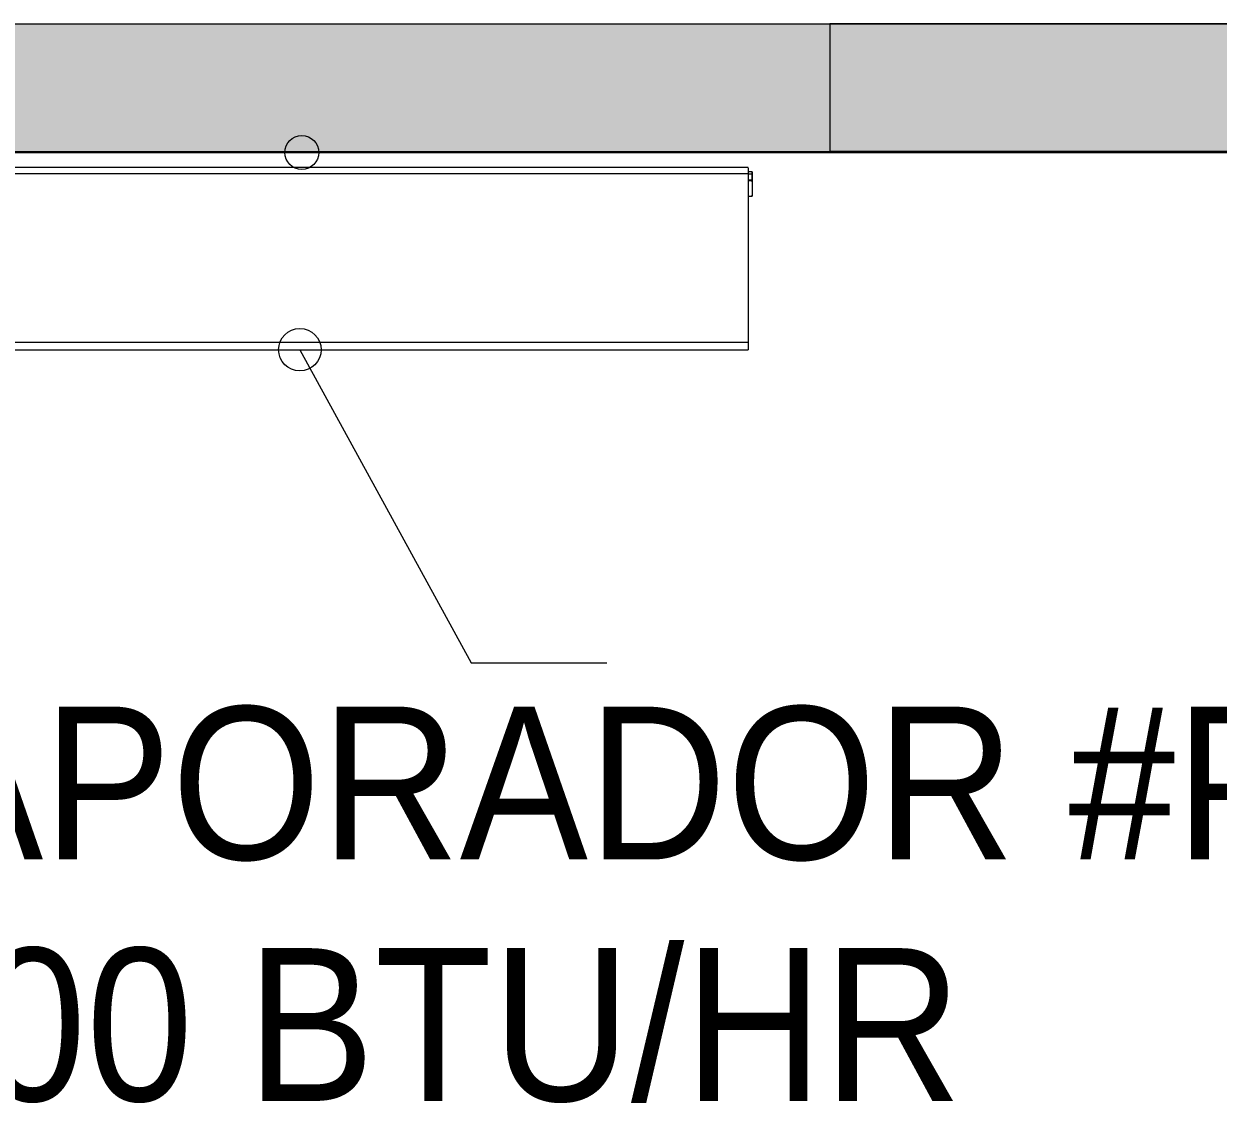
# Model space of a CAD drawing. Header units: metres. Extents: x 32 to 132, y -29 to 44.
# Drawn here: x 124.334 to 125.74, y -10.094 to -8.823 of the extents above; entities that cross this region are included whole.
import ezdxf

# ---------------------------------------------------------------- set-up
doc = ezdxf.new("R2010")
doc.units = ezdxf.units.M
doc.header["$LTSCALE"] = 100
doc.linetypes.add('HIDDEN JT', pattern=[0.0016, 0.001, -0.0006])
doc.layers.add('A-DETL', color=7, linetype='Continuous', lineweight=9, true_color=0x00a600)
for name, color, linetype, lineweight in [('A-WALL', 8, 'Continuous', 9), ('Arqui', 8, 'Continuous', 0), ('M-EQPM', 7, 'Continuous', 18), ('M-EQPM-IDEN', 7, 'Continuous', 9)]:
    doc.layers.add(name, color=color, linetype=linetype, lineweight=lineweight)
doc.styles.add('SansSerif_2', font='SANSS__.TTF', dxfattribs={"width": 0.9, "height": 0.18})

# ---------------------------------------------------------------- blocks, each defined once
blk = doc.blocks.new('A$C4ed580ad')
at = {"layer": 'Arqui', "ltscale": 0.3}
h = blk.add_hatch(color=256, dxfattribs=at)
h.dxf.hatch_style = 1
h.paths.add_polyline_path([(47.8316, 20.1512), (26.5463, 20.1514), (26.5463, 20.0013), (47.8316, 20.0012)])
for p, q in [((41.2816, 20.0002), (47.8316, 20.0002)), ((44.5366, 20.0002), (44.5766, 20.0002))]:
    blk.add_line(p, q, dxfattribs=at)
at = {"layer": 'Arqui'}
blk.add_lwpolyline([(47.8316, 20.1512), (26.5463, 20.1514), (26.5463, 20.0013), (47.8316, 20.0012)], close=True, dxfattribs=at)
blk.add_circle((44.5566, 20.0002), 0.02, dxfattribs=at)
blk = doc.blocks.new('USA_IDU_RAC_QMD3_231005_SALIDA ATRAS - 18_000BTU_ 208-230V_ AR18CSDABWKNCV-2213265-NIVEL 04')
at = {"layer": 'A-DETL', "color": 7, "linetype": 'HIDDEN JT'}
for centre, major_axis, start_param, end_param in [((78.888, -9.0034), (0, 0.00635), 0, 0.972892), ((78.888, -9.0034), (0, 0.00635), 5.497786, 6.283185), ((78.8927, -8.9943), (0, 0.00226), 0, 0.2618), ((79.9483, -8.9943), (0, 0.00226), 0, 0.2618), ((79.9529, -9.0034), (0, 0.00635), 6.021386, 6.283185), ((79.9529, -9.0034), (0, 0.00635), 0, 0.2618), ((78.888, -9.003), (0, 0.00317), 0.000002, 0.261799), ((78.888, -9.003), (0, 0.00317), 6.021385, 6.283185), ((78.888, -9.0034), (0, 0.00635), 2.000089, 2.272185), ((78.888, -9.003), (0, 0.00318), 2.879795, 3.141593), ((78.888, -9.003), (0, 0.00318), 3.141593, 3.403393), ((78.8927, -9.1998), (0, 0.00661), 2.910337, 3.141593), ((79.9483, -9.1998), (0, 0.00661), 2.910337, 3.141593)]:
    blk.add_ellipse(centre, major_axis=major_axis, ratio=0.000003, start_param=start_param, end_param=end_param, dxfattribs=at)
at = {"layer": 'M-EQPM', "color": 1, "true_color": 0xff0000}
for p, q in [((78.8927, -8.9971), (78.888, -8.9971)), ((79.9483, -8.992), (78.8927, -8.992)), ((78.8927, -8.999), (78.8927, -8.9923)), ((79.9483, -8.9923), (79.9483, -8.999)), ((79.9529, -8.9971), (79.9483, -8.9971)), ((78.8927, -8.9998), (78.888, -8.9998)), ((78.888, -9.0062), (78.8927, -9.0062)), ((78.8927, -9.0075), (78.888, -9.0075)), ((78.8927, -8.999), (79.9483, -8.999)), ((79.9529, -8.9998), (79.9483, -8.9998)), ((79.9483, -9.0062), (79.9529, -9.0062)), ((79.9529, -9.0075), (79.9483, -9.0075)), ((78.888, -9.0255), (78.8927, -9.0255)), ((79.9483, -9.0255), (79.9529, -9.0255)), ((78.8927, -9.2037), (78.8927, -9.1981)), ((79.9483, -9.1981), (78.8927, -9.1981)), ((78.8927, -9.2064), (79.9483, -9.2064)), ((79.9483, -9.1981), (79.9483, -9.2037))]:
    blk.add_line(p, q, dxfattribs=at)
for centre, major_axis, start_param, end_param in [((78.8927, -8.9943), (0, 0.00226), 0, 0.523601), ((79.9483, -8.9943), (0, 0.00226), 0, 0.5236), ((79.9529, -9.0034), (0, 0.00635), 5.497787, 6.283185), ((79.9529, -9.0034), (0, 0.00635), 0, 2.617994), ((78.888, -9.003), (0, 0.00318), 0, 3.141593), ((78.888, -9.003), (0, 0.00317), 3.141593, 6.283185), ((78.888, -9.0165), (0, 0.009), 0, 3.141593), ((78.888, -9.0165), (0, 0.009), 6.021386, 6.283185), ((78.8927, -9.012), (0, 0.4979), 1.544707, 1.953968), ((79.9483, -9.012), (0, 0.4979), 1.544707, 1.953968), ((79.9529, -9.003), (0, 0.00318), 3.141593, 6.283185), ((79.9529, -9.003), (0, 0.00317), 0, 3.141593), ((79.9529, -9.0165), (0, 0.009), 5.759587, 6.283185), ((79.9529, -9.0165), (0, 0.009), 0, 3.141593), ((79.9529, -9.0034), (0, 0.00635), 3.665191, 3.926991), ((78.888, -9.0165), (0, 0.009), 3.141593, 3.665191), ((79.9529, -9.0165), (0, 0.009), 3.141593, 3.665191), ((78.8927, -9.1998), (0, 0.00661), 2.216568, 3.141593), ((79.9483, -9.1998), (0, 0.00661), 2.216568, 3.141593)]:
    blk.add_ellipse(centre, major_axis=major_axis, ratio=0.000003, start_param=start_param, end_param=end_param, dxfattribs=at)

msp = doc.modelspace()

# ---------------------------------------------------------------- linework, layer by layer
at = {"layer": 'A-WALL'}
for p, q in [((127.5425, -8.8227), (125.2825, -8.8227)), ((125.2825, -8.8227), (125.2825, -8.9727)), ((125.2825, -8.9727), (127.5425, -8.9727))]:
    msp.add_line(p, q, dxfattribs=at)
at = {"layer": 'A-WALL', "color": 253, "true_color": 0xaaaaaa}
for p, q in [((127.5425, -8.8227), (125.2825, -8.8227)), ((125.2825, -8.8227), (125.2825, -8.9727)), ((125.2825, -8.9727), (127.5425, -8.9727))]:
    msp.add_line(p, q, dxfattribs=at)
at = {"layer": 'M-EQPM-IDEN'}
for p, q in [((124.6585, -9.2064), (124.8601, -9.5753)), ((124.8601, -9.5753), (125.02, -9.5753))]:
    msp.add_line(p, q, dxfattribs=at)
msp.add_circle((124.6585, -9.2064), 0.025, dxfattribs=at)

# ---------------------------------------------------------------- block references
at = {"layer": 'A-DETL', "color": 7, "linetype": 'HIDDEN JT'}
msp.add_blockref('USA_IDU_RAC_QMD3_231005_SALIDA ATRAS - 18_000BTU_ 208-230V_ AR18CSDABWKNCV-2213265-NIVEL 04', (45.238, 0), dxfattribs=at)
at = {"layer": 'Arqui'}
msp.add_blockref('A$C4ed580ad', (80.1042, -28.9743), dxfattribs=at)

# ---------------------------------------------------------------- texts
at = {"layer": 'M-EQPM-IDEN', "char_height": 0.18, "attachment_point": 1, "style": 'SansSerif_2'}
for s, insert, width in [('EVAPORADOR #P4-1', (123.9036, -9.6268), 2.69848), ('24000 BTU/HR', (123.9036, -9.9112), 1.832658)]:
    msp.add_mtext(s, dxfattribs=dict(at, insert=insert, width=width))

doc.saveas('drawing.dxf')
